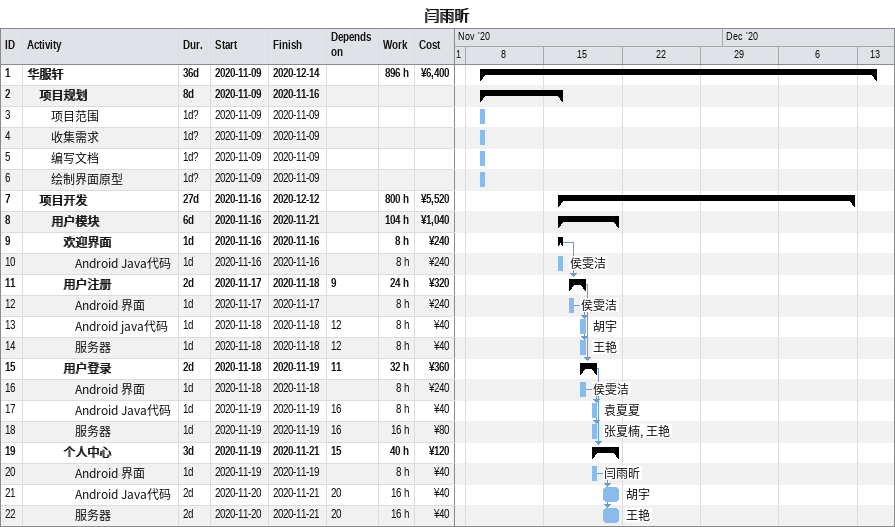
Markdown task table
闫雨昕

| ID | Level | Task | Duration | Start | Finish | Predecessors | Resources | Work (h) | Cost (¥) |
|---|---|---|---|---|---|---|---|---|---|
| 1 | 1 | **华服轩** | 36d | 2020-11-09 | 2020-12-14 |  |  | 896 | 6400 |
| 2 | 2 | **项目规划** | 8d | 2020-11-09 | 2020-11-16 |  |  |  |  |
| 3 | 3 | 项目范围 | 1d? | 2020-11-09 | 2020-11-09 |  |  |  |  |
| 4 | 3 | 收集需求 | 1d? | 2020-11-09 | 2020-11-09 |  |  |  |  |
| 5 | 3 | 编写文档 | 1d? | 2020-11-09 | 2020-11-09 |  |  |  |  |
| 6 | 3 | 绘制界面原型 | 1d? | 2020-11-09 | 2020-11-09 |  |  |  |  |
| 7 | 2 | **项目开发** | 27d | 2020-11-16 | 2020-12-12 |  |  | 800 | 5520 |
| 8 | 3 | **用户模块** | 6d | 2020-11-16 | 2020-11-21 |  |  | 104 | 1040 |
| 9 | 4 | **欢迎界面** | 1d | 2020-11-16 | 2020-11-16 |  |  | 8 | 240 |
| 10 | 5 | Android Java代码 | 1d | 2020-11-16 | 2020-11-16 |  | 侯雯洁 | 8 | 240 |
| 11 | 4 | **用户注册** | 2d | 2020-11-17 | 2020-11-18 | 9 |  | 24 | 320 |
| 12 | 5 | Android 界面 | 1d | 2020-11-17 | 2020-11-17 |  | 侯雯洁 | 8 | 240 |
| 13 | 5 | Android java代码 | 1d | 2020-11-18 | 2020-11-18 | 12 | 胡宇 | 8 | 40 |
| 14 | 5 | 服务器 | 1d | 2020-11-18 | 2020-11-18 | 12 | 王艳 | 8 | 40 |
| 15 | 4 | **用户登录** | 2d | 2020-11-18 | 2020-11-19 | 11 |  | 32 | 360 |
| 16 | 5 | Android 界面 | 1d | 2020-11-18 | 2020-11-18 |  | 侯雯洁 | 8 | 240 |
| 17 | 5 | Android Java代码 | 1d | 2020-11-19 | 2020-11-19 | 16 | 袁夏夏 | 8 | 40 |
| 18 | 5 | 服务器 | 1d | 2020-11-19 | 2020-11-19 | 16 | 张夏楠, 王艳 | 16 | 80 |
| 19 | 4 | **个人中心** | 3d | 2020-11-19 | 2020-11-21 | 15 |  | 40 | 120 |
| 20 | 5 | Android 界面 | 1d | 2020-11-19 | 2020-11-19 |  | 闫雨昕 | 8 | 40 |
| 21 | 5 | Android Java代码 | 2d | 2020-11-20 | 2020-11-21 | 20 | 胡宇 | 16 | 40 |
| 22 | 5 | 服务器 | 2d | 2020-11-20 | 2020-11-21 | 20 | 王艳 | 16 | 40 |
